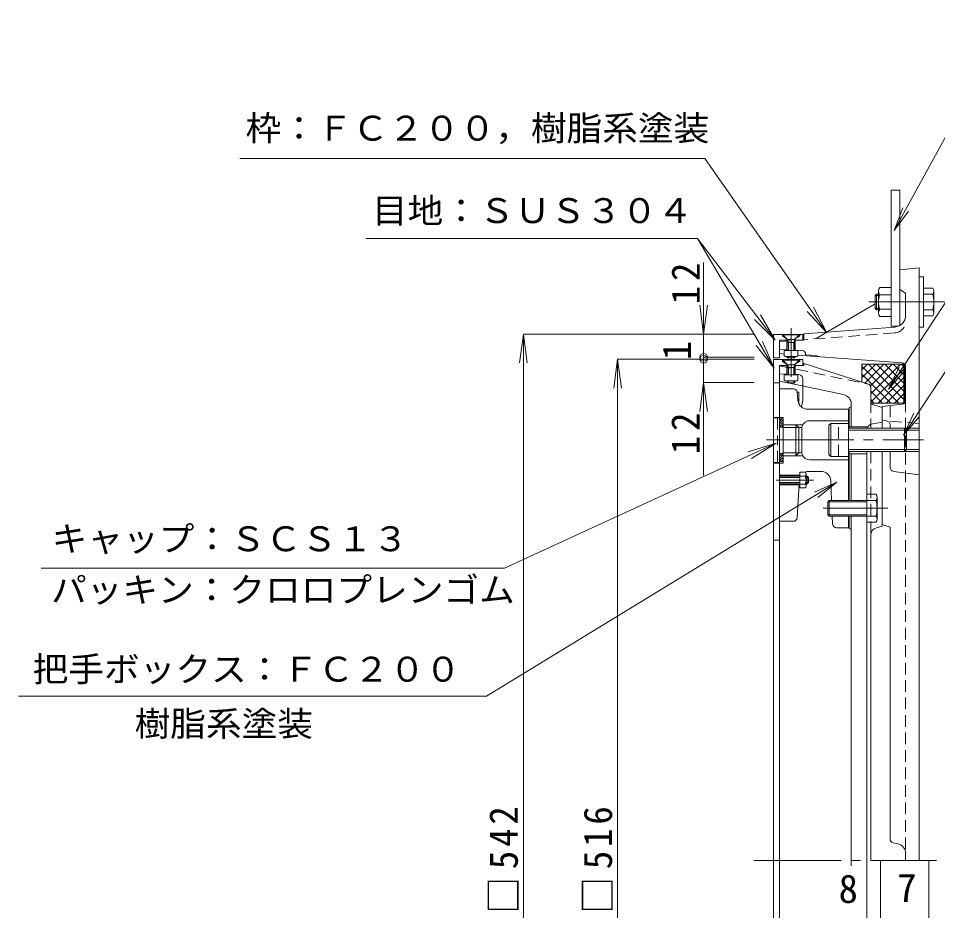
# Model space of a CAD drawing. Units: millimetres, scale not verified. Extents: x -960 to 881, y -687 to 688.
# Drawn here: x 43.9 to 517.5, y 19.1 to 478.4 of the extents above; entities that cross this region are included whole.
import ezdxf
from ezdxf.enums import TextEntityAlignment as Align

# ---------------------------------------------------------------- set-up
doc = ezdxf.new("R2010")
doc.units = ezdxf.units.MM
doc.header["$LTSCALE"] = 5
doc.header["$PDMODE"] = 32
doc.header["$PDSIZE"] = 4
for name, pattern in [('CHAIN1', [8, 5, -1, 1, -1]), ('CHAIN2', [12, 9, -1, 1, -1]), ('DASHED1', [1.8, 1.2, -0.6])]:
    doc.linetypes.add(name, pattern=pattern)
for name, color, linetype, lineweight in [('3-0', 2, 'Continuous', 9), ('3-1', 2, 'Continuous', 9), ('3-2', 3, 'Continuous', 9), ('3-3', 4, 'Continuous', 9), ('3-4', 7, 'Continuous', 9), ('3-6', 6, 'Continuous', 9), ('3-A', 2, 'Continuous', 9)]:
    doc.layers.add(name, color=color, linetype=linetype, lineweight=lineweight)
doc.styles.add('ＭＳ ゴシック', font='')
doc.styles.get('ＭＳ ゴシック').set_extended_font_data('MS Gothic')

msp = doc.modelspace()

# ---------------------------------------------------------------- linework, layer by layer
at = {"layer": '3-0'}
for p, q in [((486.965, 336.432), (485.942, 336.432)), ((486.965, 326.809), (486.965, 338.056)), ((487.687, 339.932), (493.465, 339.932)), ((493.465, 324.932), (493.465, 339.932)), ((510.265, 325.242), (510.265, 339.622)), ((514.955, 339.622), (510.265, 339.622)), ((514.955, 336.432), (510.265, 336.432)), ((515.565, 326.837), (515.565, 338.027)), ((460.353, 316.887), (485.265, 331.489)), ((486.965, 335.756), (485.265, 335.756)), ((487.687, 336.179), (493.465, 336.179)), ((486.965, 329.109), (485.265, 329.109)), ((486.965, 328.432), (485.942, 328.432)), ((487.687, 328.685), (493.465, 328.685)), ((514.955, 328.432), (510.265, 328.432)), ((487.687, 324.932), (493.465, 324.932)), ((514.955, 325.242), (510.265, 325.242)), ((446.165, 315.732), (437.765, 315.732)), ((437.765, 315.732), (437.765, 315.432)), ((439.982, 313.215), (437.765, 315.432)), ((443.804, 313.032), (440.127, 313.032)), ((440.236, 312.783), (440.565, 311.632)), ((443.694, 312.783), (443.365, 311.632)), ((443.948, 313.215), (446.165, 315.432)), ((439.965, 311.632), (440.366, 312.327)), ((443.965, 311.632), (439.965, 311.632)), ((439.965, 311.632), (439.965, 307.531)), ((440.565, 311.632), (440.565, 307.531)), ((443.365, 311.632), (443.365, 307.531)), ((443.965, 311.632), (443.564, 312.327)), ((443.965, 311.632), (443.965, 307.531)), ((439.965, 304.331), (439.965, 303.732)), ((439.965, 303.732), (443.965, 303.732)), ((440.565, 304.331), (440.565, 303.732)), ((443.365, 304.331), (443.365, 303.732)), ((443.965, 304.331), (443.965, 303.732)), ((437.765, 302.732), (437.765, 302.432)), ((439.982, 300.215), (437.765, 302.432)), ((439.965, 298.632), (439.965, 294.971)), ((443.804, 300.032), (440.127, 300.032)), ((440.236, 299.783), (440.565, 298.632)), ((440.565, 298.632), (440.565, 294.971)), ((443.694, 299.783), (443.365, 298.632)), ((443.365, 298.632), (443.365, 294.971)), ((443.965, 298.632), (443.564, 299.327)), ((443.948, 300.215), (446.165, 302.432)), ((443.965, 298.632), (443.965, 294.971)), ((439.965, 291.771), (439.965, 290.732)), ((439.965, 290.732), (443.965, 290.732)), ((440.565, 291.771), (440.565, 290.732)), ((443.365, 291.771), (443.365, 290.732)), ((443.965, 291.771), (443.965, 290.732)), ((480.965, 233.422), (480.965, 219.042)), ((485.655, 233.422), (480.965, 233.422)), ((480.965, 229.556), (460.965, 229.556)), ((485.655, 230.232), (461.642, 230.232)), ((486.265, 231.827), (486.265, 220.637)), ((480.965, 222.909), (460.965, 222.909)), ((485.655, 222.232), (461.642, 222.232)), ((485.655, 219.042), (480.965, 219.042))]:
    msp.add_line(p, q, dxfattribs=at)
at = {"layer": '3-0', "linetype": 'CHAIN2'}
for p, q in [((521.036, 332.432), (482.099, 332.432)), ((491.736, 226.232), (458.508, 226.232))]:
    msp.add_line(p, q, dxfattribs=at)
at = {"layer": '3-0', "linetype": 'CHAIN1'}
msp.add_line((441.965, 318.887), (441.965, 289.058), dxfattribs=at)
at = {"layer": '3-0', "color": 7, "linetype": 'CHAIN2'}
for p, q in [((429.31, 261.432), (510.181, 261.432)), ((422.793, 44.932), (516.938, 44.932))]:
    msp.add_line(p, q, dxfattribs=at)
at = {"layer": '3-0'}
for points in [[(485.942, 328.432), (485.942, 336.432), (485.265, 335.756), (485.265, 329.109)], [(461.642, 230.232), (461.642, 222.232), (460.965, 222.909), (460.965, 229.556)]]:
    msp.add_lwpolyline(points, close=True, dxfattribs=at)
for points in [[(446.165, 315.732), (446.165, 315.432), (437.765, 315.432)], [(446.165, 302.732), (446.165, 302.432), (437.765, 302.432)], [(443.965, 298.632), (439.965, 298.632), (440.366, 299.327)]]:
    msp.add_lwpolyline(points, dxfattribs=at)
for centre, radius, start, end in [((489.765, 338.056), 2.8, 137.92572, 222.07428), ((513.175, 338.027), 2.39, 318.13611, 41.86389), ((502.147, 332.432), 13.418, 342.6564, 17.3436), ((497.054, 332.432), 10.089, 158.19786, 201.80214), ((489.765, 326.809), 2.8, 137.92557, 222.07463), ((513.175, 326.837), 2.39, 318.13611, 41.86389), ((439.275, 312.508), 1, 15.9453, 45), ((444.655, 312.508), 1, 135, 164.0547), ((439.275, 299.508), 1, 15.9453, 45), ((444.655, 299.508), 1, 135, 164.0547), ((483.875, 231.827), 2.39, 318.13611, 41.86389), ((472.847, 226.232), 13.418, 342.6564, 17.3436), ((483.875, 220.637), 2.39, 318.13611, 41.86389)]:
    msp.add_arc(centre, radius, start, end, dxfattribs=at)
at = {"layer": '3-1'}
for p, q in [((507.965, 349.932), (497.965, 348.932)), ((507.965, 349.932), (507.965, 269.932)), ((497.965, 338.932), (497.965, 325.281)), ((500.965, 325.507), (500.965, 336.932)), ((495.415, 319.523), (448.465, 315.993)), ((435.965, 312.732), (440.251, 312.732)), ((435.965, 312.732), (435.965, 305.819)), ((439.815, 312.732), (439.815, 307.754)), ((443.694, 312.732), (448.465, 312.732)), ((444.115, 312.732), (444.115, 307.611)), ((448.465, 315.993), (448.465, 312.732)), ((439.965, 307.749), (435.965, 307.882)), ((438.465, 305.632), (435.965, 305.819)), ((447.532, 307.497), (443.965, 307.616)), ((499.115, 301.071), (445.465, 305.105)), ((449.465, 305.498), (449.465, 305.182)), ((449.465, 305.182), (454.465, 304.932)), ((456.465, 304.278), (454.465, 304.932)), ((435.965, 299.732), (440.251, 299.732)), ((443.694, 299.732), (448.465, 299.732)), ((500.965, 281.722), (500.965, 299.077)), ((488.965, 271.323), (488.965, 267.432)), ((491.111, 271.165), (488.965, 271.323)), ((507.965, 269.932), (507.965, 44.932)), ((492.965, 267.432), (492.965, 269.171)), ((492.965, 267.432), (507.965, 267.432)), ((488.965, 255.432), (488.965, 217.887)), ((492.965, 255.432), (507.965, 255.432)), ((492.965, 247.183), (492.965, 255.432)), ((494.701, 245.201), (507.965, 243.432)), ((488.965, 217.887), (492.965, 216.432)), ((492.965, 55.994), (492.965, 216.432)), ((494.48, 54.054), (497.178, 53.379)), ((500.965, 48.528), (500.965, 44.932))]:
    msp.add_line(p, q, dxfattribs=at)
at = {"layer": '3-1', "linetype": 'DASHED1'}
for p, q in [((495.415, 316.515), (435.965, 312.045)), ((460.353, 316.887), (454.465, 313.436)), ((500.965, 281.722), (500.965, 48.528)), ((492.965, 279.043), (492.965, 271.03)), ((507.965, 269.932), (491.111, 271.165))]:
    msp.add_line(p, q, dxfattribs=at)
at = {"layer": '3-1'}
for points in [[(497.965, 348.932), (497.965, 338.932), (500.965, 336.932)], [(499.186, 279.735), (488.965, 278.599), (488.965, 271.323)]]:
    msp.add_lwpolyline(points, dxfattribs=at)
for centre, radius, start, end in [((494.965, 325.507), 6, 274.29986, 0), ((447.465, 305.498), 2, 0, 88.09085), ((498.965, 299.077), 2, 0, 85.70014), ((498.965, 281.722), 2, 276.34019, 0), ((490.965, 269.171), 2, 0, 85.81508), ((494.965, 247.183), 2, 180, 262.40536), ((494.965, 55.994), 2, 180, 255.96376), ((495.965, 48.528), 5, 0, 75.96376)]:
    msp.add_arc(centre, radius, start, end, dxfattribs=at)
at = {"layer": '3-1', "linetype": 'DASHED1'}
msp.add_arc((494.965, 322.498), 6, 274.29986, 0, dxfattribs=at)
at = {"layer": '3-2'}
for p, q in [((435.965, 299.732), (435.965, 44.932)), ((435.965, 299.732), (440.251, 299.732)), ((439.815, 299.732), (439.815, 295.234)), ((443.679, 299.732), (448.465, 299.732)), ((444.115, 299.732), (444.115, 295.075)), ((448.465, 300.774), (481.918, 290.186)), ((448.465, 300.774), (448.465, 299.732)), ((439.965, 295.229), (435.965, 295.377)), ((446.039, 295.004), (443.965, 295.08)), ((439.965, 290.789), (435.965, 291.621)), ((468.982, 284.76), (440.24, 290.732)), ((447.965, 293.005), (447.965, 281.932)), ((482.965, 288.756), (482.965, 281.403)), ((472.965, 279.864), (472.965, 268.232)), ((472.965, 278.432), (471.965, 278.099)), ((471.965, 278.099), (471.965, 267.432)), ((488.965, 270.569), (488.965, 267.432)), ((471.965, 268.232), (481.637, 268.232)), ((471.965, 255.432), (471.965, 230.232)), ((471.965, 254.232), (480.965, 254.232)), ((472.965, 254.232), (472.965, 230.232)), ((480.965, 255.432), (480.965, 44.932)), ((488.965, 255.432), (488.965, 216.932)), ((471.965, 222.232), (471.965, 215.766)), ((472.965, 222.232), (472.965, 42.098)), ((472.965, 215.432), (471.965, 215.766)), ((488.965, 216.932), (485.995, 216.19)), ((482.965, 212.309), (482.965, 44.932)), ((435.965, -209.868), (435.965, 44.932)), ((480.965, -5.918), (480.965, 44.932)), ((487.965, -16.176), (487.965, 44.932)), ((512.965, -83.279), (512.965, 44.932))]:
    msp.add_line(p, q, dxfattribs=at)
at = {"layer": '3-2', "linetype": 'DASHED1'}
for p, q in [((435.965, 299.621), (481.77, 290.103)), ((482.965, 281.403), (482.965, 269.478)), ((482.965, 269.478), (482.965, 267.432)), ((482.965, 255.432), (482.965, 212.309))]:
    msp.add_line(p, q, dxfattribs=at)
at = {"layer": '3-2'}
msp.add_lwpolyline([(484.369, 279.494), (488.965, 278.057), (488.965, 270.569), (482.965, 269.478)], dxfattribs=at)
for centre, radius, start, end in [((445.965, 293.005), 2, 0, 87.8789), ((481.465, 288.756), 1.5, 0, 72.43679), ((467.965, 279.864), 5, 0, 78.26143), ((440.465, 281.932), 7.5, 333.00487, 0), ((484.965, 281.403), 2, 180, 252.64598), ((484.965, 266.014), 4, 120, 159.22728), ((486.965, 212.309), 4, 104.03624, 180)]:
    msp.add_arc(centre, radius, start, end, dxfattribs=at)
at = {"layer": '3-2', "linetype": 'DASHED1'}
msp.add_arc((481.465, 288.634), 1.5, 0, 78.26143, dxfattribs=at)
at = {"layer": '3-3'}
for p, q in [((497.965, 320.31), (497.965, 389.932)), ((507.965, 345.432), (510.265, 345.432)), ((510.265, 345.432), (510.265, 319.432)), ((493.465, 319.932), (497.185, 319.932)), ((507.965, 319.432), (510.265, 319.432)), ((443.145, 287.732), (435.965, 287.732)), ((445.528, 281.763), (445.136, 285.92)), ((450.506, 277.232), (471.965, 277.232)), ((471.526, 277.232), (471.465, 277.171)), ((471.465, 277.232), (471.465, 269.932)), ((471.965, 276.398), (471.465, 275.898)), ((471.965, 275.126), (471.465, 274.626)), ((432.965, 272.982), (437.965, 272.982)), ((432.965, 272.732), (435.965, 272.732)), ((435.965, 272.232), (437.965, 272.232)), ((437.252, 272.232), (435.965, 270.945)), ((435.979, 272.232), (435.965, 272.218)), ((437.965, 271.673), (435.965, 269.673)), ((437.965, 270.4), (435.965, 268.4)), ((437.965, 272.982), (437.965, 249.482)), ((451.465, 271.232), (471.465, 271.232)), ((471.965, 273.853), (471.465, 273.353)), ((471.965, 272.58), (471.465, 272.08)), ((471.965, 271.307), (471.465, 270.807)), ((471.965, 270.034), (471.465, 269.534)), ((435.965, 267.982), (437.965, 267.982)), ((437.965, 269.127), (436.82, 267.982)), ((437.965, 269.232), (448.001, 269.232)), ((437.965, 267.732), (447.496, 267.732)), ((445.965, 267.732), (444.465, 269.232)), ((444.465, 269.232), (444.465, 253.232)), ((445.965, 267.732), (445.965, 254.732)), ((447.465, 255.232), (447.465, 267.232)), ((471.965, 268.762), (471.465, 268.262)), ((471.965, 267.489), (471.909, 267.432)), ((435.965, 254.482), (437.965, 254.482)), ((437.321, 254.482), (435.965, 253.126)), ((436.048, 254.482), (435.965, 254.399)), ((437.965, 253.853), (435.965, 251.853)), ((437.965, 252.581), (435.965, 250.581)), ((437.965, 251.308), (436.889, 250.232)), ((437.965, 254.732), (447.496, 254.732)), ((437.965, 253.232), (448.001, 253.232)), ((445.965, 254.732), (444.465, 253.232)), ((451.465, 251.232), (471.465, 251.232)), ((471.965, 254.761), (471.465, 254.261)), ((471.965, 253.488), (471.465, 252.988)), ((471.465, 252.932), (471.465, 230.232)), ((471.965, 252.215), (471.465, 251.715)), ((432.965, 249.732), (435.965, 249.732)), ((432.965, 249.482), (437.965, 249.482)), ((435.979, 250.232), (435.965, 250.246)), ((435.965, 250.232), (437.965, 250.232)), ((471.965, 250.943), (471.465, 250.443)), ((471.965, 249.67), (471.465, 249.17)), ((471.965, 248.397), (471.465, 247.897)), ((471.965, 247.124), (471.465, 246.624)), ((435.965, 243.232), (446.387, 243.232)), ((435.965, 242.732), (446.479, 242.732)), ((435.965, 241.982), (446.479, 241.982)), ((446.479, 244.782), (446.357, 242.732)), ((449.679, 242.732), (450.215, 242.732)), ((449.679, 241.982), (450.965, 241.982)), ((450.965, 241.982), (450.215, 242.732)), ((450.215, 242.732), (450.215, 238.732)), ((450.965, 241.982), (450.965, 239.482)), ((457.393, 245.232), (451.216, 245.232)), ((471.965, 245.851), (471.465, 245.351)), ((471.965, 244.579), (471.465, 244.079)), ((471.965, 243.306), (471.465, 242.806)), ((471.965, 242.033), (471.465, 241.533)), ((435.965, 239.482), (446.479, 239.482)), ((435.965, 238.732), (446.479, 238.732)), ((435.965, 238.232), (446.087, 238.232)), ((446.117, 238.732), (445.078, 221.388)), ((449.679, 238.732), (450.215, 238.732)), ((450.965, 239.482), (450.215, 238.732)), ((450.215, 239.482), (450.965, 239.482)), ((462.389, 240.454), (462.843, 230.232)), ((471.965, 240.76), (471.465, 240.26)), ((471.965, 239.487), (471.465, 238.987)), ((471.965, 238.215), (471.465, 237.715)), ((471.965, 236.942), (471.465, 236.442)), ((471.965, 235.669), (471.465, 235.169)), ((471.965, 234.396), (471.465, 233.896)), ((471.965, 233.123), (471.465, 232.623)), ((471.965, 231.851), (471.465, 231.351)), ((471.965, 230.578), (471.62, 230.232)), ((443.081, 219.507), (435.965, 219.507)), ((463.198, 222.232), (463.38, 218.143)), ((471.465, 222.232), (471.465, 216.232)), ((471.965, 221.668), (471.465, 221.168)), ((471.965, 220.396), (471.465, 219.896)), ((471.965, 219.123), (471.465, 218.623)), ((471.965, 217.85), (471.465, 217.35)), ((465.378, 216.232), (471.965, 216.232)), ((471.965, 216.577), (471.62, 216.232)), ((432.965, 209.854), (435.965, 209.854))]:
    msp.add_line(p, q, dxfattribs=at)
at = {"layer": '3-3', "linetype": 'DASHED1'}
for p in [(434.965, 272.732), (434.965, 249.732)]:
    msp.add_line(p, (434.965, 261.232), dxfattribs=at)
at = {"layer": '3-3'}
for points in [[(493.465, 319.932), (493.465, 389.932), (497.965, 389.932)], [(432.965, 209.854), (432.965, 290.732), (435.965, 290.732), (435.965, 209.854)]]:
    msp.add_lwpolyline(points, dxfattribs=at)
for centre, radius, start, end in [((443.145, 285.732), 2, 5.38931, 90), ((450.506, 282.232), 5, 185.38931, 270), ((451.465, 267.232), 4, 90, 180), ((451.465, 255.232), 4, 180, 270), ((451.216, 240.232), 5, 90, 114.49427), ((457.393, 240.232), 5, 2.5448, 90), ((443.081, 221.507), 2, 270, 356.57116), ((465.378, 218.232), 2, 182.5448, 270)]:
    msp.add_arc(centre, radius, start, end, dxfattribs=at)
at = {"layer": '3-4'}
for p, q in [((583.053, 426.245), (492.219, 287.571)), ((158.012, 406.327), (397.581, 406.327)), ((495.018, 369.172), (499.55, 380.822)), ((578.264, 383.147), (499.807, 263.875)), ((222.904, 365.119), (393.752, 365.119)), ((393.752, 365.119), (433.198, 298.275)), ((393.752, 365.119), (433.756, 312.806)), ((396.909, 352.765), (396.909, 303.932)), ((396.909, 315.932), (394.951, 330.804)), ((396.909, 315.932), (398.866, 330.804)), ((460.465, 316.458), (450.335, 327.52)), ((433.756, 312.806), (423.167, 323.43)), ((433.756, 312.806), (426.278, 325.808)), ((304.083, 315.932), (302.125, 301.061)), ((304.083, 315.932), (306.041, 301.061)), ((422.965, 315.932), (304.083, 315.932)), ((304.083, -226.068), (304.083, 315.932)), ((433.198, 298.275), (423.953, 310.088)), ((433.198, 298.275), (427.326, 312.078)), ((396.909, 303.932), (396.909, 243.156)), ((422.965, 303.932), (396.909, 303.932)), ((352.637, 302.932), (350.679, 288.061)), ((352.637, -213.068), (352.637, 302.932)), ((352.637, 302.932), (354.595, 288.061)), ((422.965, 302.932), (352.637, 302.932)), ((492.219, 287.571), (497.644, 298.832)), ((492.219, 287.571), (500.374, 297.044)), ((396.909, 290.932), (394.951, 276.061)), ((396.909, 290.932), (398.866, 276.061)), ((422.965, 290.932), (396.909, 290.932)), ((499.807, 263.875), (505.255, 275.126)), ((499.807, 263.875), (507.981, 273.333)), ((434.258, 259.788), (419.93, 255.348)), ((465.486, 239.614), (454.058, 234.55)), ((55.722, 195.343), (294.267, 195.343)), ((285.025, 129.454), (43.932, 129.454))]:
    msp.add_line(p, q, dxfattribs=at)
for points in [[(554.965, 478.422), (495.018, 369.172), (502.41, 379.252)], [(397.581, 406.327), (460.465, 316.458), (453.543, 329.765)], [(294.267, 195.343), (434.258, 259.788), (421.568, 251.791)], [(285.025, 129.454), (465.486, 239.614), (455.758, 231.764)]]:
    msp.add_lwpolyline(points, dxfattribs=at)
for p in [(396.909, 303.932), (396.909, 302.932)]:
    msp.add_point(p, dxfattribs=at)
at = {"layer": '3-6'}
for p, q in [((432.965, 315.732), (447.965, 315.732)), ((432.965, 315.732), (432.965, 303.732)), ((435.965, 312.732), (440.251, 312.732)), ((437.465, 314.742), (437.465, 315.732)), ((438.455, 314.742), (437.465, 314.742)), ((437.465, 314.742), (439.808, 313.389)), ((439.815, 313.382), (439.815, 312.732)), ((443.679, 312.732), (447.965, 312.732)), ((444.115, 313.382), (444.115, 312.732)), ((446.465, 314.742), (444.122, 313.389)), ((446.465, 314.742), (445.475, 314.742)), ((446.465, 314.742), (446.465, 315.732)), ((447.965, 315.732), (447.965, 312.732)), ((432.965, 302.732), (447.965, 302.732)), ((437.465, 301.742), (437.465, 302.732)), ((439.815, 300.382), (439.815, 299.732)), ((444.115, 300.382), (444.115, 299.732)), ((446.465, 301.742), (444.122, 300.389)), ((446.465, 301.742), (445.475, 301.742)), ((446.465, 301.742), (446.465, 302.732)), ((447.965, 302.732), (447.965, 299.732)), ((478.465, 300.4), (500.465, 300.4)), ((485.546, 300.4), (478.465, 293.319)), ((481.303, 300.4), (478.465, 297.562)), ((478.465, 291.279), (478.465, 300.4)), ((478.465, 299.464), (497.529, 280.4)), ((489.788, 300.4), (480.138, 290.749)), ((481.772, 300.4), (499.965, 282.206)), ((494.031, 300.4), (482.881, 289.25)), ((498.274, 300.4), (482.965, 285.091)), ((486.014, 300.4), (499.965, 286.449)), ((490.257, 300.4), (499.965, 290.692)), ((494.5, 300.4), (499.965, 294.934)), ((498.742, 300.4), (499.965, 299.177)), ((499.965, 280.4), (499.965, 300.4)), ((500.189, 300.4), (500.189, 280.4)), ((500.489, 300.372), (500.489, 280.427)), ((500.789, 299.897), (500.789, 280.902)), ((478.465, 295.221), (493.286, 280.4)), ((499.965, 297.848), (483.027, 280.91)), ((499.965, 293.606), (486.759, 280.4)), ((432.965, 290.732), (432.965, 44.932)), ((499.965, 289.363), (491.002, 280.4)), ((482.965, 286.478), (489.044, 280.4)), ((499.965, 285.12), (495.244, 280.4)), ((482.965, 282.236), (484.801, 280.4)), ((483.235, 280.4), (500.465, 280.4)), ((499.965, 280.878), (499.487, 280.4)), ((432.965, -200.868), (432.965, 44.932))]:
    msp.add_line(p, q, dxfattribs=at)
for points in [[(432.965, 303.732), (435.965, 303.732), (435.965, 312.732)], [(432.965, 302.732), (432.965, 290.732), (435.965, 290.732), (435.965, 299.732)], [(438.455, 301.742), (437.465, 301.742), (439.808, 300.389)]]:
    msp.add_lwpolyline(points, dxfattribs=at)
at = {"layer": '3-A'}
for p, q in [((438.465, 304.707), (438.465, 307.531)), ((438.465, 307.531), (445.465, 307.531)), ((439.475, 304.331), (444.462, 304.331)), ((445.465, 304.707), (445.465, 307.531)), ((438.465, 292.146), (438.465, 294.971)), ((438.465, 294.971), (445.465, 294.971)), ((445.465, 292.146), (445.465, 294.971)), ((439.467, 291.771), (444.462, 291.771)), ((462.465, 269.932), (461.465, 268.932)), ((462.465, 269.932), (462.465, 252.932)), ((462.465, 269.932), (471.465, 269.932)), ((471.465, 269.932), (471.465, 252.932)), ((461.465, 253.932), (461.465, 268.932)), ((471.465, 267.432), (500.465, 267.432)), ((471.465, 266.432), (507.965, 266.432)), ((500.465, 267.432), (500.465, 255.432)), ((501.465, 266.432), (500.465, 267.432)), ((501.465, 266.432), (501.465, 256.432)), ((471.465, 256.432), (507.965, 256.432)), ((500.465, 255.432), (501.465, 256.432)), ((461.465, 253.932), (462.465, 252.932)), ((462.465, 252.932), (471.465, 252.932)), ((471.465, 255.432), (500.465, 255.432)), ((449.304, 244.782), (446.479, 244.782)), ((446.479, 236.682), (446.479, 244.782)), ((449.304, 242.762), (446.479, 242.762)), ((449.679, 237.693), (449.679, 243.772)), ((449.304, 238.703), (446.479, 238.703)), ((449.304, 236.682), (446.479, 236.682))]:
    msp.add_line(p, q, dxfattribs=at)
at = {"layer": '3-A', "linetype": 'DASHED1'}
msp.add_line((466.465, 252.932), (466.465, 269.932), dxfattribs=at)
at = {"layer": '3-A', "linetype": 'CHAIN2'}
msp.add_line((453.559, 240.732), (434.287, 240.732), dxfattribs=at)
at = {"layer": '3-A'}
msp.add_lwpolyline([(445.129, 285.982), (446.015, 285.982), (446.015, 280.034)], dxfattribs=at)
for centre, radius, start, end in [((439.475, 305.879), 1.548, 229.24386, 270.31403), ((444.455, 305.879), 1.548, 269.74857, 310.75514), ((439.475, 293.318), 1.548, 229.24386, 270.31403), ((444.455, 293.318), 1.548, 269.74857, 310.75514), ((448.132, 243.772), 1.548, 319.24486, 40.75514), ((444.005, 240.732), 5.674, 339.04448, 20.95552), ((448.132, 237.693), 1.548, 319.24547, 40.75471)]:
    msp.add_arc(centre, radius, start, end, dxfattribs=at)

# ---------------------------------------------------------------- texts
at = {"layer": '3-4', "style": 'ＭＳ ゴシック', "width": 1.05}
for s, p in [('枠：ＦＣ２００，樹脂系塗装', (160.943, 411.634)), ('目地：ＳＵＳ３０４', (226.053, 369.196)), ('キャップ：ＳＣＳ１３', (61.073, 200.243)), ('パッキン：クロロプレンゴム', (60.767, 173.971)), ('把手ボックス：ＦＣ２００', (51.302, 133.112)), ('樹脂系塗装', (103.812, 105.064))]:
    msp.add_text(s, height=12.83, dxfattribs=at).set_placement(p, align=Align.BOTTOM_LEFT)
at = {"layer": '3-4', "color": 2, "style": 'ＭＳ ゴシック'}
for s, rotation, p in [('1', 90, (394.857, 302.421)), ('7', 0.001, (496.617, 19.062))]:
    msp.add_text(s, height=14.66, rotation=rotation, dxfattribs=at).set_placement(p, align=Align.BOTTOM_LEFT)
msp.add_text('8', height=14.66, dxfattribs=at).set_placement((466.447, 18.625), align=Align.BOTTOM_LEFT)
at = {"layer": '3-4', "color": 2, "char_height": 14.66, "attachment_point": 7, "rotation": 90, "style": 'ＭＳ ゴシック'}
for s, insert in [('\\T1.27;\\W0.95;12', (394.961, 331.152)), ('\\T1.27;\\W0.95;12', (394.857, 253.976)), ('\\T1.21;\\W0.95;□542', (301.583, 17.432)), ('\\T1.21;\\W0.95;□516', (350.137, 17.432))]:
    msp.add_mtext(s, dxfattribs=dict(at, insert=insert))

doc.saveas('drawing.dxf')
